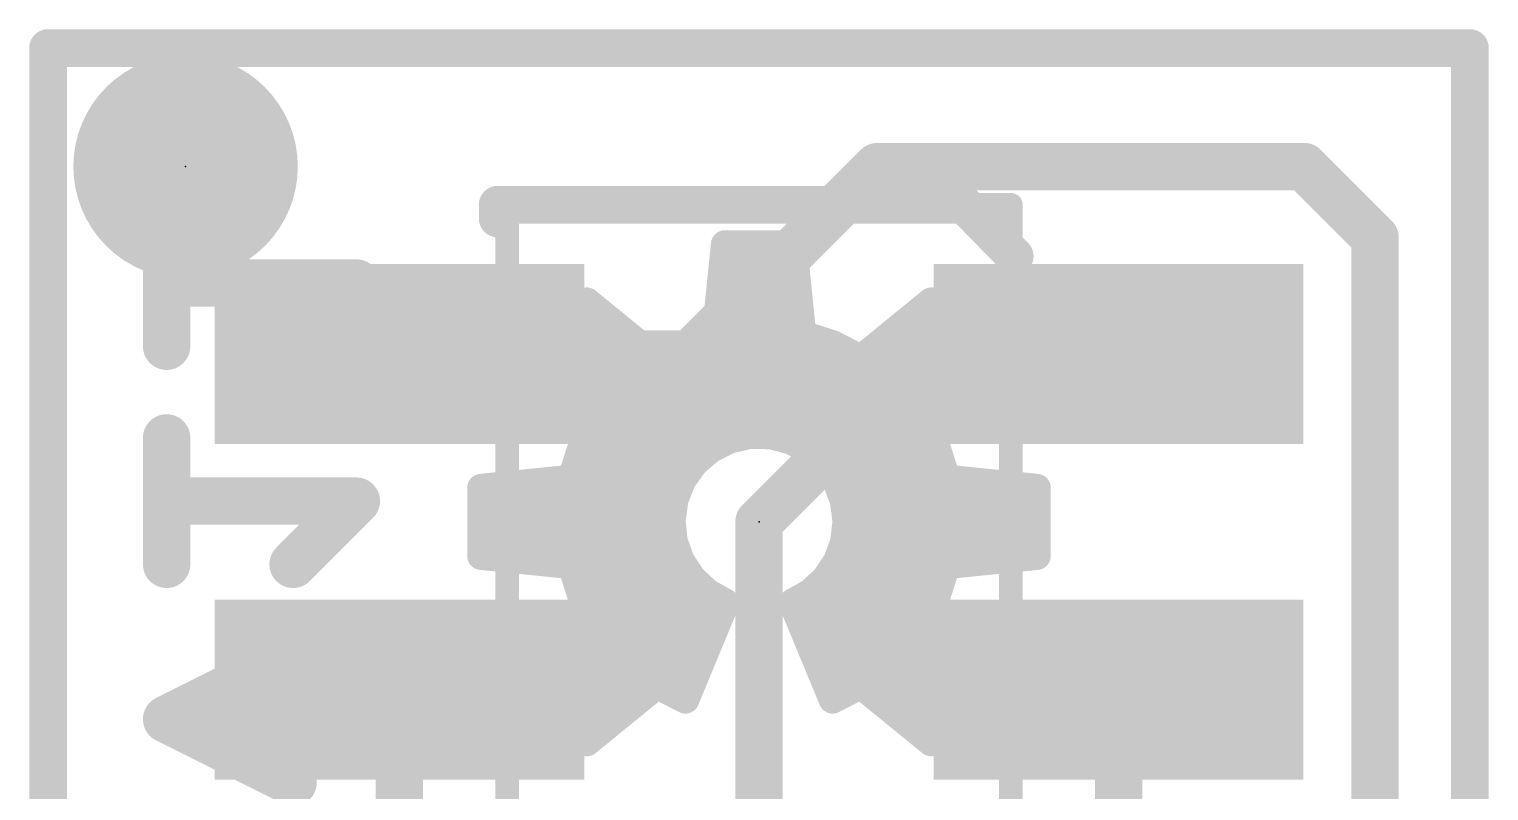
# Model space of a CAD drawing. Extents: x -46 to 61, y -15 to 24.
# Drawn here: x -0.1 to 7.72, y 20.15 to 24.23 of the extents above; entities that cross this region are included whole.
import ezdxf

# ---------------------------------------------------------------- set-up
doc = ezdxf.new("R2010")
doc.units = 0
for name, color, linetype in [('1', 12, 'CONTINUOUS'), ('16', 132, 'CONTINUOUS'), ('20', 53, 'CONTINUOUS'), ('21', 53, 'CONTINUOUS'), ('22', 53, 'CONTINUOUS'), ('23', 53, 'CONTINUOUS'), ('24', 53, 'CONTINUOUS'), ('29', 253, 'CONTINUOUS'), ('31', 253, 'CONTINUOUS'), ('51', 53, 'CONTINUOUS')]:
    doc.layers.add(name, color=color, linetype=linetype)

# ---------------------------------------------------------------- blocks, each defined once
blk = doc.blocks.new('PIE')
at = {"const_width": 0.5}
blk.add_lwpolyline([(0, -0.25, 1), (0, 0.25, 1), (0, -0.25)], format="xyb", dxfattribs=at)
blk = doc.blocks.new('RECT')
blk.add_solid([(-0.5, -0.5), (0.5, -0.5), (-0.5, 0.5), (0.5, 0.5)])

msp = doc.modelspace()

# ---------------------------------------------------------------- linework, layer by layer
at = {"layer": '1', "const_width": 0.254}
for points in [[(3.44, 22.49), (4.445, 23.495)], [(4.445, 23.495), (6.731, 23.495)], [(6.731, 23.495), (7.112, 23.114)], [(7.112, 23.114), (7.112, 19.304)], [(1.883, 22.49), (3.44, 22.49)], [(3.81, 21.59), (4.71, 22.49)], [(5.737, 22.49), (4.71, 22.49)], [(3.81, 19.05), (3.81, 21.59)], [(1.883, 20.69), (1.883, 19.834)], [(5.737, 20.69), (5.737, 19.663)]]:
    msp.add_lwpolyline(points, dxfattribs=at)
at = {"layer": '1', "const_width": 0.127}
for points in [[(4.445, 23.5585, 1), (4.445, 23.4315)], [(4.4899, 23.4501, 1), (4.4001, 23.5399)], [(6.7759, 23.5399, 1), (6.6861, 23.4501)], [(6.731, 23.4315, 1), (6.731, 23.5585)], [(7.1755, 23.114, 1), (7.0485, 23.114)], [(7.0671, 23.0691, 1), (7.1569, 23.1589)], [(1.883, 22.5535, 1), (1.883, 22.4265)], [(3.44, 22.4265, 1), (3.44, 22.5535)], [(4.71, 22.5535, 1), (4.71, 22.4265)], [(4.7549, 22.4451, 1), (4.6651, 22.5349)], [(5.737, 22.4265, 1), (5.737, 22.5535)], [(3.3951, 22.5349, 1), (3.4849, 22.4451)], [(3.8735, 21.59, 1), (3.7465, 21.59)], [(3.7651, 21.6349, 1), (3.8549, 21.5451)], [(1.9465, 20.69, 1), (1.8195, 20.69)], [(5.8005, 20.69, 1), (5.6735, 20.69)]]:
    msp.add_lwpolyline(points, format="xyb", dxfattribs=at)
at = {"layer": '16', "const_width": 0.254}
for points in [[(0.635, 22.5318), (0.635, 23.2097)], [(1.6519, 22.8708), (0.635, 22.8708)], [(1.3129, 22.5318), (1.6519, 22.8708)], [(0.635, 21.3624), (0.635, 22.0403)], [(1.6519, 21.7014), (0.635, 21.7014)], [(1.3129, 21.3624), (1.6519, 21.7014)], [(0.635, 20.532), (1.3129, 20.8709)], [(1.3129, 20.193), (0.635, 20.532)]]:
    msp.add_lwpolyline(points, dxfattribs=at)
at = {"layer": '16', "const_width": 0.127}
for points in [[(0.6985, 23.2097, 1), (0.5715, 23.2097)], [(0.635, 22.9343, 1), (0.635, 22.8072)], [(1.6968, 22.8258, 1), (1.607, 22.9157)], [(1.6519, 22.8072, 1), (1.6519, 22.9343)], [(1.268, 22.5767, 1), (1.3578, 22.4869)], [(0.5715, 22.5318, 1), (0.6985, 22.5318)], [(0.6985, 22.0403, 1), (0.5715, 22.0403)], [(0.635, 21.7649, 1), (0.635, 21.6379)], [(1.6968, 21.6565, 1), (1.607, 21.7463)], [(1.6519, 21.6379, 1), (1.6519, 21.7649)], [(1.268, 21.4073, 1), (1.3578, 21.3175)], [(0.5715, 21.3624, 1), (0.6985, 21.3624)], [(1.3413, 20.8141, 1), (1.2845, 20.9277)], [(0.6634, 20.5888, 1), (0.6066, 20.4752)], [(0.6066, 20.5888, 1), (0.6634, 20.4752)], [(1.2845, 20.1362, 1), (1.3413, 20.2498)]]:
    msp.add_lwpolyline(points, format="xyb", dxfattribs=at)
at = {"layer": '20', "const_width": 0.2032}
for points in [[(7.62, 24.13), (0, 24.13)], [(0, 24.13), (0, 0)], [(7.62, 0), (7.62, 24.13)]]:
    msp.add_lwpolyline(points, dxfattribs=at)
at = {"layer": '20', "const_width": 0.1016}
for points in [[(0, 24.1808, 1), (0, 24.0792)], [(0.0508, 24.13, 1), (-0.0508, 24.13)], [(7.6708, 24.13, 1), (7.5692, 24.13)], [(7.62, 24.0792, 1), (7.62, 24.1808)]]:
    msp.add_lwpolyline(points, format="xyb", dxfattribs=at)
at = {"layer": '21', "const_width": 0.2032}
for points in [[(4.91, 23.29), (2.41, 23.29)], [(2.41, 23.29), (2.41, 23.217)], [(5.18, 23.014), (4.91, 23.29)]]:
    msp.add_lwpolyline(points, dxfattribs=at)
at = {"layer": '21', "const_width": 0.1016}
for points in [[(2.41, 23.3408, 1), (2.41, 23.2392)], [(2.4608, 23.29, 1), (2.3592, 23.29)], [(4.9463, 23.3255, 1), (4.8737, 23.2545)], [(4.91, 23.2392, 1), (4.91, 23.3408)], [(2.3592, 23.217, 1), (2.4608, 23.217)], [(5.1437, 22.9785, 1), (5.2163, 23.0495)]]:
    msp.add_lwpolyline(points, format="xyb", dxfattribs=at)
at = {"layer": '22', "const_width": 0.15}
for points in [[(3.578, 22.5949), (3.6272, 23.0788)], [(3.6272, 23.0788), (3.9928, 23.0788)], [(3.9928, 23.0788), (4.042, 22.5949)], [(3.6141, 22.95), (4.0059, 22.95)], [(2.628, 22.5135), (2.8865, 22.772)], [(2.8865, 22.772), (3.2635, 22.4646)], [(3.5989, 22.8), (4.0211, 22.8)], [(4.3565, 22.4646), (4.7335, 22.772)], [(4.7335, 22.772), (4.992, 22.5135)], [(2.7645, 22.65), (3.0361, 22.65)], [(3.5836, 22.65), (4.0364, 22.65)], [(4.5839, 22.65), (4.8555, 22.65)], [(3.2635, 22.4646), (3.4153, 22.5428)], [(3.4153, 22.5428), (3.578, 22.5949)], [(4.042, 22.5949), (4.2047, 22.5428)], [(4.2047, 22.5428), (4.3565, 22.4646)], [(2.9354, 22.1365), (2.628, 22.5135)], [(2.639, 22.5), (3.2201, 22.5)], [(3.3322, 22.5), (4.2878, 22.5)], [(4.3999, 22.5), (4.981, 22.5)], [(4.992, 22.5135), (4.6846, 22.1365)], [(2.7613, 22.35), (4.8587, 22.35)], [(2.8836, 22.2), (4.7364, 22.2)], [(2.8572, 21.9847), (2.9354, 22.1365)], [(4.6846, 22.1365), (4.7628, 21.9847)], [(2.8908, 22.05), (3.734, 22.05)], [(3.6498, 22.0304), (3.5497, 21.9796)], [(3.759, 22.0558), (3.6498, 22.0304)], [(3.8712, 22.0546), (3.759, 22.0558)], [(3.9799, 22.0268), (3.8712, 22.0546)], [(3.8892, 22.05), (4.7292, 22.05)], [(4.0789, 21.9739), (3.9799, 22.0268)], [(2.8051, 21.822), (2.8572, 21.9847)], [(3.5497, 21.9796), (3.4645, 21.9066)], [(4.1624, 21.899), (4.0789, 21.9739)], [(4.7628, 21.9847), (4.8149, 21.822)], [(2.8301, 21.9), (3.4598, 21.9)], [(3.4645, 21.9066), (3.3992, 21.8154)], [(4.1613, 21.9), (4.7899, 21.9)], [(4.2258, 21.8064), (4.1624, 21.899)], [(2.3212, 21.7728), (2.8051, 21.822)], [(2.3212, 21.4072), (2.3212, 21.7728)], [(3.3992, 21.8154), (3.3573, 21.7113)], [(4.2653, 21.7014), (4.2258, 21.8064)], [(4.8149, 21.822), (5.2988, 21.7728)], [(5.2988, 21.7728), (5.2988, 21.4072)], [(2.3212, 21.75), (3.3729, 21.75)], [(3.3573, 21.7113), (3.3415, 21.6002)], [(4.247, 21.75), (5.2988, 21.75)], [(4.2788, 21.59), (4.2653, 21.7014)], [(2.3212, 21.6), (3.3415, 21.6)], [(3.3415, 21.6002), (3.3525, 21.4885)], [(4.2776, 21.6), (5.2988, 21.6)], [(4.2659, 21.4806), (4.2788, 21.59)], [(2.3212, 21.45), (3.366, 21.45)], [(3.3525, 21.4885), (3.3897, 21.3827)], [(4.2277, 21.3772), (4.2659, 21.4806)], [(4.2546, 21.45), (5.2988, 21.45)], [(2.8051, 21.358), (2.3212, 21.4072)], [(3.3897, 21.3827), (3.451, 21.2887)], [(4.1665, 21.2855), (4.2277, 21.3772)], [(5.2988, 21.4072), (4.8149, 21.358)], [(2.8572, 21.1953), (2.8051, 21.358)], [(2.8237, 21.3), (3.4436, 21.3)], [(3.451, 21.2887), (3.5328, 21.212)], [(4.0856, 21.2107), (4.1665, 21.2855)], [(4.1761, 21.3), (4.7963, 21.3)], [(4.8149, 21.358), (4.7628, 21.1953)], [(3.5328, 21.212), (3.6306, 21.1569)], [(3.9894, 21.1569), (4.0856, 21.2107)], [(2.9354, 21.0435), (2.8572, 21.1953)], [(2.8805, 21.15), (3.6277, 21.15)], [(3.6306, 21.1569), (3.4153, 20.6372)], [(4.2047, 20.6372), (3.9894, 21.1569)], [(3.9923, 21.15), (4.7395, 21.15)], [(4.7628, 21.1953), (4.6846, 21.0435)], [(2.628, 20.6665), (2.9354, 21.0435)], [(2.8999, 21), (3.5656, 21)], [(4.0544, 21), (4.7201, 21)], [(4.6846, 21.0435), (4.992, 20.6665)], [(2.7776, 20.85), (3.5035, 20.85)], [(4.1165, 20.85), (4.8424, 20.85)], [(2.8865, 20.408), (2.628, 20.6665)], [(2.6553, 20.7), (3.2446, 20.7)], [(3.2635, 20.7154), (2.8865, 20.408)], [(3.4153, 20.6372), (3.2635, 20.7154)], [(3.2934, 20.7), (3.4413, 20.7)], [(4.1787, 20.7), (4.3266, 20.7)], [(4.3565, 20.7154), (4.2047, 20.6372)], [(4.7335, 20.408), (4.3565, 20.7154)], [(4.3754, 20.7), (4.9647, 20.7)], [(4.992, 20.6665), (4.7335, 20.408)], [(2.7445, 20.55), (3.0607, 20.55)], [(4.5594, 20.55), (4.8755, 20.55)]]:
    msp.add_lwpolyline(points, dxfattribs=at)
at = {"layer": '22', "const_width": 0.075}
for points in [[(3.6272, 23.1163, 1), (3.6272, 23.0413)], [(3.6645, 23.075, 1), (3.5899, 23.0826)], [(4.0301, 23.0826, 1), (3.9555, 23.075)], [(3.9928, 23.0413, 1), (3.9928, 23.1163)], [(3.6141, 22.9875, 1), (3.6141, 22.9125)], [(4.0059, 22.9125, 1), (4.0059, 22.9875)], [(2.9102, 22.8011, 1), (2.8628, 22.7429)], [(2.913, 22.7455, 1), (2.86, 22.7985)], [(3.5989, 22.8375, 1), (3.5989, 22.7625)], [(4.0211, 22.7625, 1), (4.0211, 22.8375)], [(4.76, 22.7985, 1), (4.707, 22.7455)], [(4.7572, 22.7429, 1), (4.7098, 22.8011)], [(2.7645, 22.6875, 1), (2.7645, 22.6125)], [(3.0361, 22.6125, 1), (3.0361, 22.6875)], [(3.5836, 22.6875, 1), (3.5836, 22.6125)], [(4.0364, 22.6125, 1), (4.0364, 22.6875)], [(4.5839, 22.6875, 1), (4.5839, 22.6125)], [(4.8555, 22.6125, 1), (4.8555, 22.6875)], [(3.4039, 22.5785, 1), (3.4268, 22.5071)], [(3.4325, 22.5095, 1), (3.3982, 22.5762)], [(3.5407, 22.5987, 1), (3.6153, 22.5911)], [(3.5894, 22.5592, 1), (3.5666, 22.6306)], [(4.0534, 22.6306, 1), (4.0306, 22.5592)], [(4.0047, 22.5911, 1), (4.0793, 22.5987)], [(4.2218, 22.5762, 1), (4.1875, 22.5095)], [(4.1932, 22.5071, 1), (4.2161, 22.5785)], [(2.6571, 22.5372, 1), (2.5989, 22.4898)], [(2.6015, 22.54, 1), (2.6545, 22.487)], [(2.639, 22.5375, 1), (2.639, 22.4625)], [(3.2201, 22.4625, 1), (3.2201, 22.5375)], [(3.2463, 22.4979, 1), (3.2807, 22.4313)], [(3.2398, 22.4355, 1), (3.2872, 22.4937)], [(3.3322, 22.5375, 1), (3.3322, 22.4625)], [(4.2878, 22.4625, 1), (4.2878, 22.5375)], [(4.3328, 22.4937, 1), (4.3802, 22.4355)], [(4.3393, 22.4313, 1), (4.3737, 22.4979)], [(4.3999, 22.5375, 1), (4.3999, 22.4625)], [(5.0211, 22.4898, 1), (4.9629, 22.5372)], [(4.9655, 22.487, 1), (5.0185, 22.54)], [(4.981, 22.4625, 1), (4.981, 22.5375)], [(2.7613, 22.3875, 1), (2.7613, 22.3125)], [(4.8587, 22.3125, 1), (4.8587, 22.3875)], [(2.8836, 22.2375, 1), (2.8836, 22.1625)], [(4.7364, 22.1625, 1), (4.7364, 22.2375)], [(2.9687, 22.1193, 1), (2.9021, 22.1537)], [(2.9063, 22.1128, 1), (2.9645, 22.1602)], [(4.7179, 22.1537, 1), (4.6513, 22.1193)], [(4.6555, 22.1602, 1), (4.7137, 22.1128)], [(2.8908, 22.0875, 1), (2.8908, 22.0125)], [(3.6412, 22.0669, 1), (3.6583, 21.9938)], [(3.6667, 21.9969, 1), (3.6328, 22.0638)], [(3.7594, 22.0933, 1), (3.7586, 22.0183)], [(3.734, 22.0125, 1), (3.734, 22.0875)], [(3.7675, 22.0193, 1), (3.7505, 22.0924)], [(3.8805, 22.0909, 1), (3.8619, 22.0183)], [(3.8892, 22.0875, 1), (3.8892, 22.0125)], [(3.8708, 22.0171, 1), (3.8716, 22.0921)], [(3.9976, 22.0598, 1), (3.9622, 21.9937)], [(3.9706, 21.9904, 1), (3.9892, 22.0631)], [(4.7292, 22.0125, 1), (4.7292, 22.0875)], [(2.8238, 22.0018, 1), (2.8905, 21.9675)], [(2.8929, 21.9732, 1), (2.8215, 21.9961)], [(3.5327, 22.0131, 1), (3.5666, 21.9462)], [(3.5741, 21.9512, 1), (3.5253, 22.0081)], [(4.1039, 22.0018, 1), (4.0539, 21.946)], [(4.0612, 21.9408, 1), (4.0966, 22.007)], [(4.7985, 21.9961, 1), (4.7271, 21.9732)], [(4.7295, 21.9675, 1), (4.7962, 22.0018)], [(2.8301, 21.9375, 1), (2.8301, 21.8625)], [(3.4401, 21.935, 1), (3.4889, 21.8781)], [(3.495, 21.8847, 1), (3.434, 21.9284)], [(3.4598, 21.8625, 1), (3.4598, 21.9375)], [(4.1613, 21.9375, 1), (4.1613, 21.8625)], [(4.1934, 21.9202, 1), (4.1315, 21.8778)], [(4.1374, 21.8711, 1), (4.1875, 21.9269)], [(4.7899, 21.8625, 1), (4.7899, 21.9375)], [(2.3587, 21.7728, 1), (2.2837, 21.7728)], [(2.3174, 21.8101, 1), (2.325, 21.7355)], [(2.7694, 21.8334, 1), (2.8408, 21.8106)], [(2.8089, 21.7847, 1), (2.8013, 21.8593)], [(3.3687, 21.8372, 1), (3.4296, 21.7935)], [(3.4339, 21.8014, 1), (3.3644, 21.8294)], [(4.2609, 21.8196, 1), (4.1907, 21.7932)], [(4.1949, 21.7852, 1), (4.2568, 21.8276)], [(4.8187, 21.8593, 1), (4.8111, 21.7847)], [(4.7792, 21.8106, 1), (4.8506, 21.8334)], [(5.3363, 21.7728, 1), (5.2613, 21.7728)], [(5.295, 21.7355, 1), (5.3026, 21.8101)], [(2.3212, 21.7875, 1), (2.3212, 21.7125)], [(3.3225, 21.7252, 1), (3.3921, 21.6973)], [(3.3945, 21.706, 1), (3.3202, 21.7166)], [(3.3729, 21.7125, 1), (3.3729, 21.7875)], [(4.247, 21.7875, 1), (4.247, 21.7125)], [(4.3026, 21.7059, 1), (4.2281, 21.6969)], [(4.2303, 21.6882, 1), (4.3004, 21.7146)], [(5.2988, 21.7125, 1), (5.2988, 21.7875)], [(2.3212, 21.6375, 1), (2.3212, 21.5625)], [(3.3788, 21.6038, 1), (3.3041, 21.5965)], [(3.3415, 21.5625, 1), (3.3415, 21.6375)], [(4.2776, 21.6375, 1), (4.2776, 21.5625)], [(5.2988, 21.5625, 1), (5.2988, 21.6375)], [(3.3043, 21.6055, 1), (3.3786, 21.5949)], [(4.316, 21.5856, 1), (4.2416, 21.5944)], [(4.2416, 21.5855, 1), (4.316, 21.5945)], [(2.3212, 21.4875, 1), (2.3212, 21.4125)], [(3.3878, 21.501, 1), (3.3171, 21.4761)], [(3.3151, 21.4848, 1), (3.3898, 21.4922)], [(3.366, 21.4125, 1), (3.366, 21.4875)], [(4.2546, 21.4875, 1), (4.2546, 21.4125)], [(4.2286, 21.485, 1), (4.3031, 21.4762)], [(4.301, 21.4676, 1), (4.2307, 21.4935)], [(5.2988, 21.4125, 1), (5.2988, 21.4875)], [(2.325, 21.4445, 1), (2.3174, 21.3699)], [(2.2837, 21.4072, 1), (2.3587, 21.4072)], [(3.4211, 21.4031, 1), (3.3582, 21.3622)], [(4.2589, 21.3563, 1), (4.1965, 21.398)], [(5.2613, 21.4072, 1), (5.3363, 21.4072)], [(5.3026, 21.3699, 1), (5.295, 21.4445)], [(2.8408, 21.3694, 1), (2.7694, 21.3466)], [(2.8237, 21.3375, 1), (2.8237, 21.2625)], [(2.8013, 21.3207, 1), (2.8089, 21.3953)], [(3.3543, 21.3702, 1), (3.425, 21.3951)], [(3.4766, 21.316, 1), (3.4253, 21.2613)], [(3.4436, 21.2625, 1), (3.4436, 21.3375)], [(4.1761, 21.3375, 1), (4.1761, 21.2625)], [(4.1919, 21.258, 1), (4.141, 21.3131)], [(4.1925, 21.3901, 1), (4.2629, 21.3642)], [(4.8111, 21.3953, 1), (4.8187, 21.3207)], [(4.8506, 21.3466, 1), (4.7792, 21.3694)], [(4.7963, 21.2625, 1), (4.7963, 21.3375)], [(3.4195, 21.2682, 1), (3.4824, 21.3092)], [(3.5512, 21.2446, 1), (3.5144, 21.1793)], [(4.1039, 21.178, 1), (4.0672, 21.2435)], [(4.1353, 21.3064, 1), (4.1977, 21.2647)], [(2.8905, 21.2125, 1), (2.8238, 21.1782)], [(2.8215, 21.1839, 1), (2.8929, 21.2068)], [(2.8805, 21.1875, 1), (2.8805, 21.1125)], [(3.5072, 21.1846, 1), (3.5585, 21.2393)], [(3.6652, 21.1425, 1), (3.596, 21.1713)], [(3.6122, 21.1242, 1), (3.649, 21.1896)], [(3.6277, 21.1125, 1), (3.6277, 21.1875)], [(4.024, 21.1713, 1), (3.9548, 21.1425)], [(3.9711, 21.1896, 1), (4.0077, 21.1242)], [(3.9923, 21.1875, 1), (3.9923, 21.1125)], [(4.0601, 21.2383, 1), (4.111, 21.1832)], [(4.7271, 21.2068, 1), (4.7985, 21.1839)], [(4.7962, 21.1782, 1), (4.7295, 21.2125)], [(4.7395, 21.1125, 1), (4.7395, 21.1875)], [(2.8999, 21.0375, 1), (2.8999, 20.9625)], [(2.9021, 21.0263, 1), (2.9687, 21.0607)], [(2.9645, 21.0198, 1), (2.9063, 21.0672)], [(3.5656, 20.9625, 1), (3.5656, 21.0375)], [(4.0544, 21.0375, 1), (4.0544, 20.9625)], [(4.7137, 21.0672, 1), (4.6555, 21.0198)], [(4.6513, 21.0607, 1), (4.7179, 21.0263)], [(4.7201, 20.9625, 1), (4.7201, 21.0375)], [(2.7776, 20.8875, 1), (2.7776, 20.8125)], [(3.5035, 20.8125, 1), (3.5035, 20.8875)], [(4.1165, 20.8875, 1), (4.1165, 20.8125)], [(4.8424, 20.8125, 1), (4.8424, 20.8875)], [(2.6545, 20.693, 1), (2.6015, 20.64)], [(2.6553, 20.7375, 1), (2.6553, 20.6625)], [(3.2807, 20.7487, 1), (3.2463, 20.6821)], [(3.2872, 20.6863, 1), (3.2398, 20.7445)], [(3.2446, 20.6625, 1), (3.2446, 20.7375)], [(3.2934, 20.7375, 1), (3.2934, 20.6625)], [(3.4413, 20.6625, 1), (3.4413, 20.7375)], [(4.1787, 20.7375, 1), (4.1787, 20.6625)], [(4.3802, 20.7445, 1), (4.3328, 20.6863)], [(4.3266, 20.6625, 1), (4.3266, 20.7375)], [(4.3754, 20.7375, 1), (4.3754, 20.6625)], [(4.3737, 20.6821, 1), (4.3393, 20.7487)], [(4.9647, 20.6625, 1), (4.9647, 20.7375)], [(5.0185, 20.64, 1), (4.9655, 20.693)], [(2.5989, 20.6902, 1), (2.6571, 20.6428)], [(3.3807, 20.6516, 1), (3.4499, 20.6228)], [(3.3981, 20.6039, 1), (3.4325, 20.6705)], [(4.1875, 20.6705, 1), (4.2219, 20.6039)], [(4.1701, 20.6228, 1), (4.2393, 20.6516)], [(4.9629, 20.6428, 1), (5.0211, 20.6902)], [(2.7445, 20.5875, 1), (2.7445, 20.5125)], [(3.0607, 20.5125, 1), (3.0607, 20.5875)], [(4.5594, 20.5875, 1), (4.5594, 20.5125)], [(4.8755, 20.5125, 1), (4.8755, 20.5875)], [(2.8628, 20.4371, 1), (2.9102, 20.3789)], [(2.86, 20.3815, 1), (2.913, 20.4345)], [(4.707, 20.4345, 1), (4.76, 20.3815)], [(4.7098, 20.3789, 1), (4.7572, 20.4371)]]:
    msp.add_lwpolyline(points, format="xyb", dxfattribs=at)
at = {"layer": '23'}
for p in [(0.7366, 23.495), (3.81, 21.59)]:
    msp.add_point(p, dxfattribs=at)
at = {"layer": '24'}
msp.add_point((3.81, 21.59), dxfattribs=at)
at = {"layer": '51', "const_width": 0.0635}
for points in [[(2.4918, 23.29, 1), (2.4282, 23.29)], [(2.46, 23.3218, 1), (2.46, 23.2583)], [(5.1917, 23.29, 1), (5.1283, 23.29)], [(5.16, 23.2583, 1), (5.16, 23.3218)]]:
    msp.add_lwpolyline(points, format="xyb", dxfattribs=at)
at = {"layer": '51', "const_width": 0.127}
for points in [[(5.16, 23.29), (2.46, 23.29)], [(2.46, 23.29), (2.46, 19.89)], [(5.16, 19.89), (5.16, 23.29)]]:
    msp.add_lwpolyline(points, dxfattribs=at)

# ---------------------------------------------------------------- block references
at = {"layer": '1'}
msp.add_blockref('PIE', (0.7366, 23.495), dxfattribs=at)
at = {"layer": '1', "xscale": 1.778, "yscale": 0.762, "rotation": 180}
for p in [(1.883, 22.49), (5.737, 22.49), (1.883, 20.69), (5.737, 20.69)]:
    msp.add_blockref('RECT', p, dxfattribs=at)
at = {"layer": '29', "xscale": 1.2032, "yscale": 1.2032}
msp.add_blockref('PIE', (0.7366, 23.495), dxfattribs=at)
at = {"layer": '29', "xscale": 1.9812, "yscale": 0.9652, "rotation": 180}
for p in [(1.883, 22.49), (5.737, 22.49), (1.883, 20.69), (5.737, 20.69)]:
    msp.add_blockref('RECT', p, dxfattribs=at)
at = {"layer": '31', "xscale": 1.778, "yscale": 0.762, "rotation": 180}
for p in [(1.883, 22.49), (5.737, 22.49), (1.883, 20.69), (5.737, 20.69)]:
    msp.add_blockref('RECT', p, dxfattribs=at)

doc.saveas('drawing.dxf')
